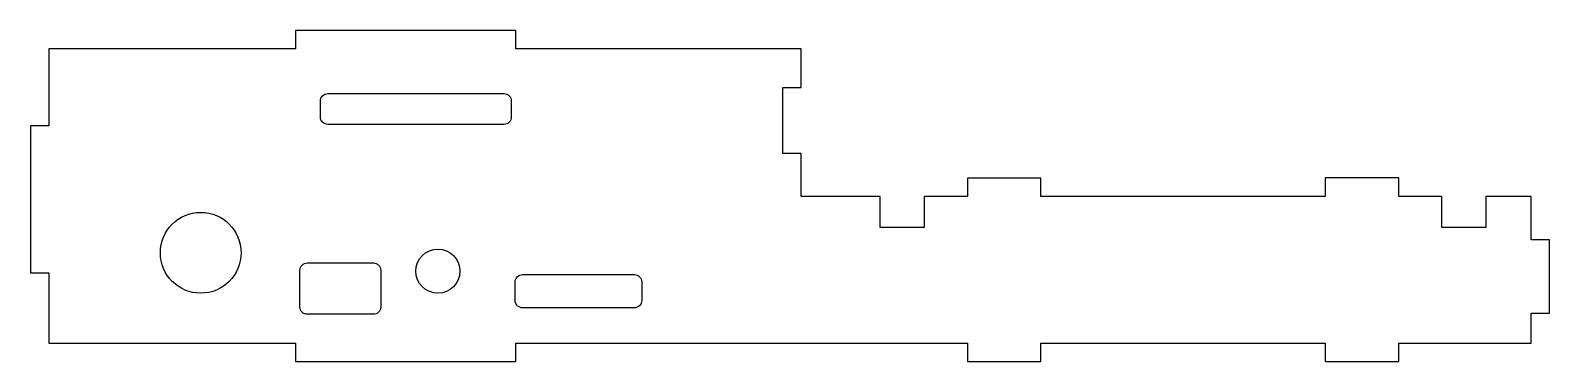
# Model space of a CAD drawing. Header units: millimetres. Extents: x -364 to -157, y -8 to 37.
import ezdxf

# ---------------------------------------------------------------- set-up
doc = ezdxf.new("R2010")
doc.units = ezdxf.units.MM
doc.layers.get('0').update_dxf_attribs({"linetype": 'CONTINUOUS'})

msp = doc.modelspace()

# ---------------------------------------------------------------- linework, layer by layer
msp.add_lwpolyline([(-258.76, 20.03), (-261.26, 20.03), (-261.26, 29.03), (-258.76, 29.03), (-258.76, 34.28), (-297.65, 34.28), (-297.65, 36.79), (-327.65, 36.79), (-327.65, 34.28), (-361.26, 34.28), (-361.26, 23.78), (-363.76, 23.78), (-363.76, 3.78), (-361.26, 3.78), (-361.26, -5.82), (-327.65, -5.82), (-327.65, -8.32), (-297.65, -8.32), (-297.65, -5.82), (-236.14, -5.82), (-236.14, -8.32), (-226.14, -8.32), (-226.14, -5.82), (-187.39, -5.82), (-187.39, -8.32), (-177.39, -8.32), (-177.39, -5.82), (-159.34, -5.82), (-159.34, -1.72), (-156.84, -1.72), (-156.84, 8.28), (-159.34, 8.28), (-159.34, 14.18), (-165.51, 14.18), (-165.51, 9.93), (-171.51, 9.93), (-171.51, 14.18), (-177.39, 14.18), (-177.39, 16.69), (-187.39, 16.69), (-187.39, 14.18), (-226.14, 14.18), (-226.14, 16.68), (-236.14, 16.68), (-236.14, 14.18), (-242, 14.18), (-242, 9.93), (-248, 9.93), (-248, 14.18), (-258.76, 14.18)], close=True)
for points in [[(-299.25, 23.98), (-323.25, 23.98, -0.414214), (-324.25, 24.98), (-324.25, 27.18, -0.414214), (-323.25, 28.18), (-299.25, 28.18, -0.414214), (-298.25, 27.18), (-298.25, 24.98, -0.414214)], [(-327.04, -0.87), (-327.04, 4.13, -0.414214), (-326.04, 5.13), (-317.04, 5.13, -0.414214), (-316.04, 4.13), (-316.04, -0.87, -0.414214), (-317.04, -1.87), (-326.04, -1.87, -0.414214)], [(-296.73, 3.54), (-281.49, 3.54, -0.414214), (-280.49, 2.54), (-280.49, 0, -0.414214), (-281.49, -1), (-296.73, -1, -0.414214), (-297.73, 0), (-297.73, 2.54, -0.414214)]]:
    msp.add_lwpolyline(points, format="xyb", close=True)
for centre, radius in [((-340.55, 6.5, 0), 5.5), ((-308.25, 4, 0), 3)]:
    msp.add_circle(centre, radius)

doc.saveas('drawing.dxf')
